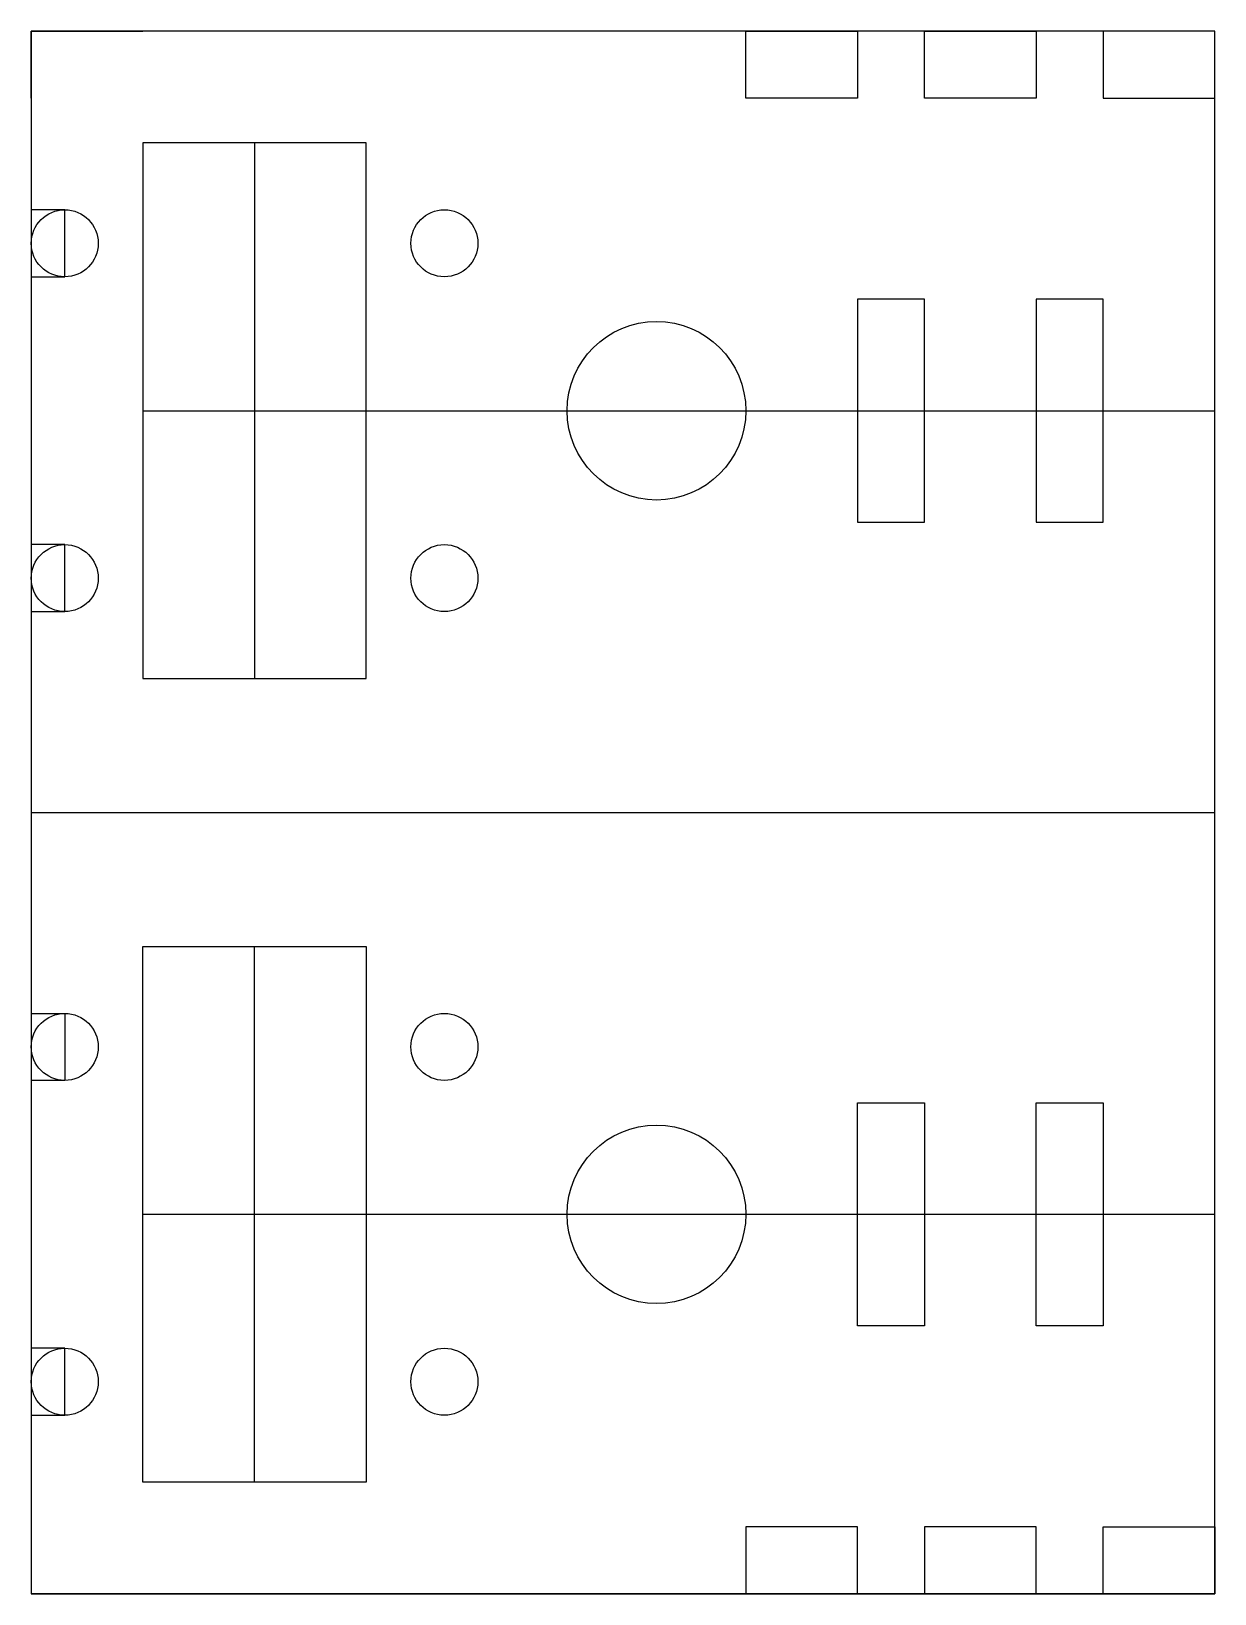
# Model space of a CAD drawing. Header units: millimetres. Extents: x 0 to 53, y 0 to 70.
import ezdxf

# ---------------------------------------------------------------- set-up
doc = ezdxf.new("R2010")
doc.units = ezdxf.units.MM
doc.layers.get('0').update_dxf_attribs({"linetype": 'CONTINUOUS'})

msp = doc.modelspace()

# ---------------------------------------------------------------- linework, layer by layer
for p, q in [((53, 70), (0, 70)), ((0, 70), (0, 0)), ((0, 70), (5, 70)), ((0, 67), (0, 70)), ((53, 70), (48, 70)), ((48, 70), (48, 67)), ((53, 0), (53, 70)), ((53, 67), (53, 70)), ((48, 67), (53, 67)), ((10, 65), (10, 41)), ((5, 53), (53, 53)), ((1.5, 47), (0, 47)), ((1.5, 44), (1.5, 47)), ((0, 44), (1.5, 44)), ((0, 35), (53, 35)), ((10, 5), (10, 29)), ((0, 26), (1.5, 26)), ((1.5, 26), (1.5, 23)), ((1.5, 23), (0, 23)), ((5, 17), (53, 17)), ((1.5, 11), (0, 11)), ((1.5, 8), (1.5, 11)), ((0, 8), (1.5, 8)), ((0, 3), (0, 0)), ((48, 0), (48, 3)), ((48, 3), (53, 3)), ((53, 3), (53, 0)), ((0, 0), (53, 0)), ((53, 0), (0, 0)), ((0, 0), (5, 0)), ((53, 0), (48, 0))]:
    msp.add_line(p, q)
for points in [[(32, 70), (37, 70), (37, 67), (32, 67)], [(40, 70), (45, 70), (45, 67), (40, 67)], [(15, 65), (5, 65), (5, 41), (15, 41)], [(1.5, 62), (0, 62), (0, 59), (1.5, 59)], [(40, 58), (37, 58), (37, 48), (40, 48)], [(48, 58), (45, 58), (45, 48), (48, 48)], [(15, 5), (5, 5), (5, 29), (15, 29)], [(37, 22), (40, 22), (40, 12), (37, 12)], [(48, 12), (45, 12), (45, 22), (48, 22)], [(37, 0), (37, 3), (32, 3), (32, 0)], [(40, 0), (45, 0), (45, 3), (40, 3)]]:
    msp.add_lwpolyline(points, close=True)
for centre, radius in [((1.5, 60.5), 1.5), ((18.5, 60.5), 1.5), ((28, 53), 4), ((1.5, 45.5), 1.5), ((18.5, 45.5), 1.5), ((1.5, 24.5), 1.5), ((18.5, 24.5), 1.5), ((28, 17), 4), ((1.5, 9.5), 1.5), ((18.5, 9.5), 1.5)]:
    msp.add_circle(centre, radius)

doc.saveas('drawing.dxf')
